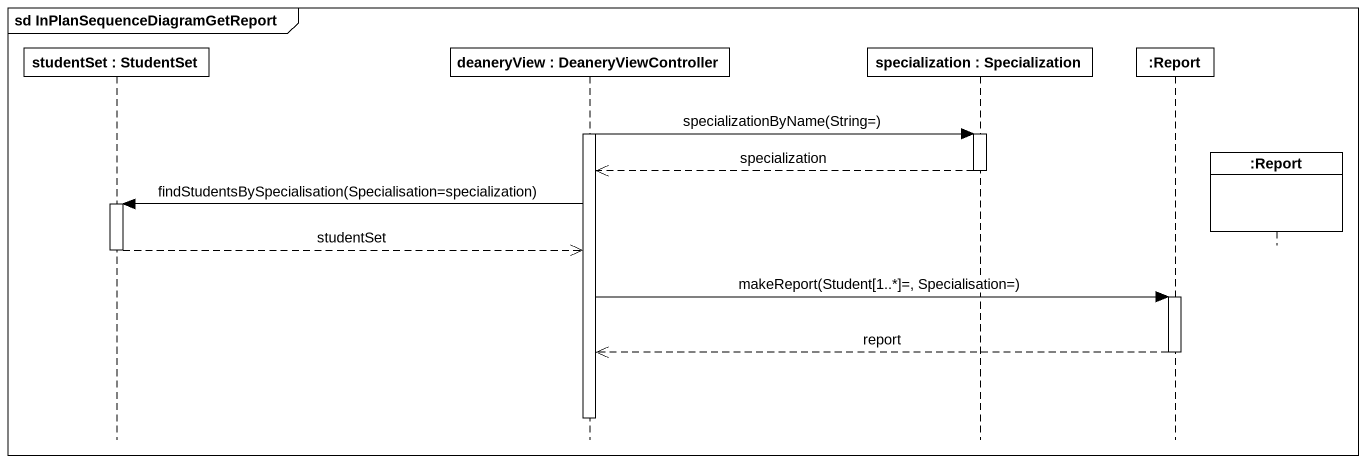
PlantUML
@startuml
mainframe sd InPlanSequenceDiagramGetReport
hide footbox
participant "studentSet : StudentSet" as studentSet
participant "deaneryView : DeaneryViewController" as deaneryView
participant "specialization : Specialization" as specialization
participant ":Report" as Report
participant ":Report" as Report_2

activate deaneryView
deaneryView -> specialization : specializationByName(String=)
activate specialization
specialization -->> deaneryView : specialization
deactivate specialization
deaneryView -> studentSet : findStudentsBySpecialisation(Specialisation=specialization)
activate studentSet
studentSet -->> deaneryView : studentSet
deactivate studentSet
deaneryView -> Report : makeReport(Student[1..*]=, Specialisation=)
activate Report
Report -->> deaneryView : report
deactivate Report
deactivate deaneryView
@enduml
